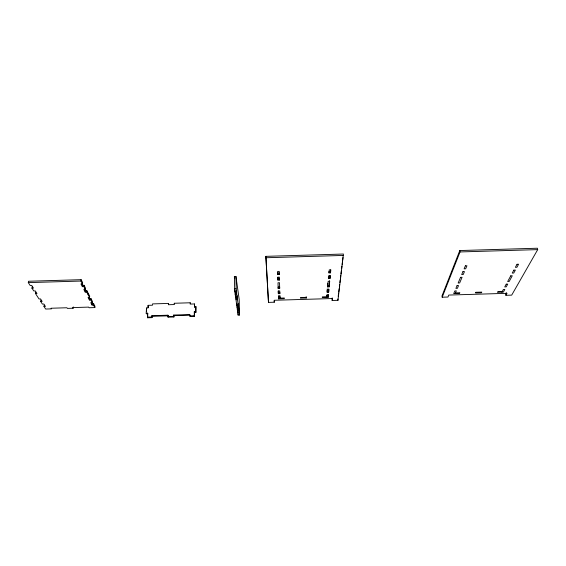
<?xml version="1.0" encoding="UTF-8"?>
<svg xmlns="http://www.w3.org/2000/svg" width="566" height="566" viewBox="0 0 566 566"><rect width="100%" height="100%" fill="white"/><g stroke="black" fill="none" stroke-linecap="round" stroke-linejoin="round"><path stroke-width="0.85" d="M237.069 297.079L236.312 290.273L236.312 291.653L234.763 291.702L234.763 290.323L235.534 297.129L237.069 297.079L237.069 295.714L238.173 305.032L236.673 305.074L235.541 295.763L235.534 297.129M236.312 291.653L235.923 276.413L234.374 276.456L234.763 291.702M168.689 304.076L168.484 303.433L152.551 303.907L152.48 305.208L148.129 305.336L147.967 307.946L146.516 307.989L146.191 313.231L147.648 313.189L147.648 317.774L152.021 317.639L151.865 315.694L167.925 315.212L168.074 317.165L173.904 316.988L173.762 315.043L189.822 314.562L189.957 316.507L194.329 316.38L194.28 311.795L195.737 311.753L195.9 312.382L194.449 312.432L194.28 311.795M194.513 303.956L194.598 307.197L194.513 303.956L190.162 304.084L190.204 302.782L174.278 303.263L174.222 304.558L168.42 304.734L168.484 303.433M194.329 316.38L194.449 312.432M195.737 311.753L195.886 306.517L194.435 306.56M195.9 312.382L195.886 306.517M306.241 298.006L306.27 297.348L300.426 297.525L300.405 298.183L306.241 298.006L306.178 296.704M173.904 316.988L173.762 315.043M168.074 317.165L167.925 315.212M152.021 317.639L151.865 315.694M147.648 317.774L147.648 313.189M148.264 307.713L148.129 305.336M146.601 311.243L146.516 307.989M327.169 292.226L327.424 289.502L328.917 289.459L328.648 292.183L327.169 292.226L327.275 288.865M327.664 286.92L328.195 281.281L329.716 281.231L329.164 286.87L327.664 286.92L327.806 283.17M326.745 296.74L326.929 294.745L328.4 294.702L328.146 297.355L322.302 297.532L322.358 296.867L326.745 296.74L326.66 295.438M328.45 278.578L328.726 275.663L330.268 275.621L329.978 278.536L328.45 278.578L328.365 277.234L329.893 277.191L330.035 275.734L330.127 277.085M328.988 272.89L329.263 269.89L330.834 269.84L330.537 272.84L328.988 272.89L328.896 271.524L330.445 271.482L330.594 269.975M328.146 297.355L328.188 294.723M328.648 292.183L328.761 288.823M329.164 286.87L329.554 280.701M44.155 305.187L43.978 306.496L45.655 309.043L51.442 308.873L51.032 308.237L66.972 307.762L67.354 308.399L73.141 308.222L72.766 307.586L88.706 307.112L89.053 307.748L94.84 307.579L93.503 305.017L93.631 303.709L92.173 303.751L91.536 302.534M94.84 307.579L94.968 306.277L93.631 303.709M93.503 305.017L92.046 305.06L90.765 302.633L92.23 302.584L92.364 301.275L90.992 298.643L89.52 298.685L88.862 297.433M92.046 305.06L92.173 303.751M92.23 302.584L90.857 299.959L89.378 300.001L88.07 297.504L89.555 297.461L89.69 296.138L86.853 290.691L85.346 290.733L84.32 288.773M89.378 300.001L89.52 298.685M90.857 299.959L90.992 298.643M88.14 294.766L88.282 293.429M89.555 297.461L86.711 292.028L85.204 292.07L83.832 289.474L85.353 289.424L85.494 288.08L84.03 285.257L82.502 285.306L81.794 283.962M85.204 292.07L85.346 290.733M86.711 292.028L86.853 290.691M85.353 289.424L83.881 286.608L84.03 285.257M332.221 297.893L332.164 300.489L337.959 300.313L343.421 254.028L265.857 256.348L268.482 302.393L274.269 302.216L274.234 300.921M83.881 286.608L82.353 286.658L80.945 283.983L82.48 283.934L82.629 282.575L81.122 279.675L28.505 281.252L28.3 282.618L30.189 285.497L31.731 285.455L33.472 288.115L31.944 288.165L32.135 286.806M82.353 286.658L82.502 285.306M332.164 300.489L332.376 298.537L274.185 300.277L274.269 302.216M82.48 283.934L80.973 281.047L81.122 279.675M73.141 308.222L73.283 306.921M338.185 296.428L338.503 293.832M338.716 292.098L339.147 288.639M339.359 286.912L339.678 284.316M339.897 282.583L340.216 279.986M340.428 278.26L340.746 275.663M340.965 273.93L341.39 270.47M341.602 268.737L341.928 266.14M342.14 264.414L342.458 261.817M342.671 260.084L342.996 257.495M43.978 306.496L45.436 306.454L43.858 304.034L42.386 304.076L40.674 301.459L40.851 300.136M40.674 301.459L42.146 301.416L40.526 298.926L39.04 298.975L35.481 293.556L35.672 292.219M459.797 250.547L442.004 295.912L442.188 297.207L447.982 297.03L448.788 295.063L507.002 293.322L505.898 295.303L511.692 295.127L537.7 249.62L537.396 248.226L459.797 250.547L460.024 251.948L442.188 297.207M455.17 293.563L456.302 290.882L454.831 290.924L453.706 293.605L459.55 293.429L459.84 292.764L455.453 292.898M501.901 292.162L503.358 289.481L504.83 289.431L503.358 292.12L497.521 292.297L497.875 291.624L502.261 291.497M506.386 292.686L505.65 294.009L505.898 295.303M265.886 257.756L343.527 255.429M460.024 251.948L537.7 249.62M277.743 274.418L279.293 274.376L279.215 271.383L277.651 271.432L277.743 274.418L277.701 273.06L279.25 273.01L279.293 274.376M28.3 282.618L80.973 281.047M277.878 278.741L279.413 278.698L279.448 280.043L277.92 280.092L277.828 277.184L279.371 277.142L279.448 280.043M35.481 293.556L36.988 293.513L35.297 290.924L33.783 290.966L31.944 288.165M327.58 285.589L329.079 285.547M234.352 288.837L235.916 288.787M278.182 288.398L279.682 288.349L279.526 282.731L278.005 282.781L278.182 288.398L278.139 287.068L279.639 287.019L279.682 288.349M235.138 292.976L236.68 292.926M278.309 292.367L279.788 292.325L279.83 293.641L278.345 293.683L278.26 290.974L279.753 290.931L279.83 293.641M327.084 290.91L328.563 290.867M235.138 294.348L236.68 294.299M278.43 296.195L279.894 296.152M235.909 298.346L237.423 298.296M280.135 297.483L278.472 297.532L278.507 298.834L284.351 298.664L284.337 298.006L279.951 298.133L279.908 296.832M326.391 296.103L328.061 296.053M235.902 299.704L237.423 299.655M237.027 306.206L238.512 306.164L238.873 310.097L237.395 310.14L236.673 303.73L236.673 305.074M237.027 307.543L238.512 307.501M147.889 313.819L146.438 313.861L146.191 313.231M237.741 311.222L239.206 311.173L239.56 315.029L238.102 315.071L237.508 309.616M237.741 312.545L239.213 312.503M152.098 316.323L168.13 315.842M173.967 315.665L189.999 315.191M147.401 317.144L151.787 317.017M167.861 316.536L173.705 316.366M189.78 315.885L194.166 315.75M174.278 303.263L174.47 303.9M190.204 302.782L190.374 303.426M234.374 276.456L234.572 277.92M238.512 306.164L238.173 303.687L238.173 305.032M239.206 311.173L238.873 308.767L238.873 310.097M235.923 276.413L239.185 299.364L239.56 315.029M337.867 299.025L337.959 300.313M330.445 271.482L330.537 272.84M329.893 277.191L329.978 278.536M265.857 256.348L268.482 302.393M278.415 295.77L278.507 298.834M277.835 277.29L277.92 280.092M278.267 291.016L278.345 293.683M279.873 295.502L279.951 298.133M238.102 313.493L238.102 315.071M237.395 308.81L237.395 310.14M457.059 285.632L455.899 288.384L457.385 288.342L458.545 285.589L457.059 285.632M460.547 277.326L458.156 283.021L459.656 282.972L462.068 277.276L460.547 277.326M462.931 271.652L461.693 274.602L463.221 274.552L464.474 271.609L462.931 271.652M465.379 265.822L464.106 268.85L465.662 268.8L466.943 265.772L465.379 265.822M475.928 292.282L475.61 292.947L481.454 292.778L481.779 292.106L475.928 292.282M506.237 284.16L504.738 286.927L506.223 286.877L507.73 284.118L506.237 284.16M510.758 275.826L507.66 281.535L509.159 281.493L512.28 275.776L510.758 275.826M513.843 270.131L512.244 273.088L513.772 273.045L515.385 270.081L513.843 270.131M517.02 264.272L515.371 267.315L516.921 267.272L518.583 264.23L517.02 264.272"/></g></svg>
